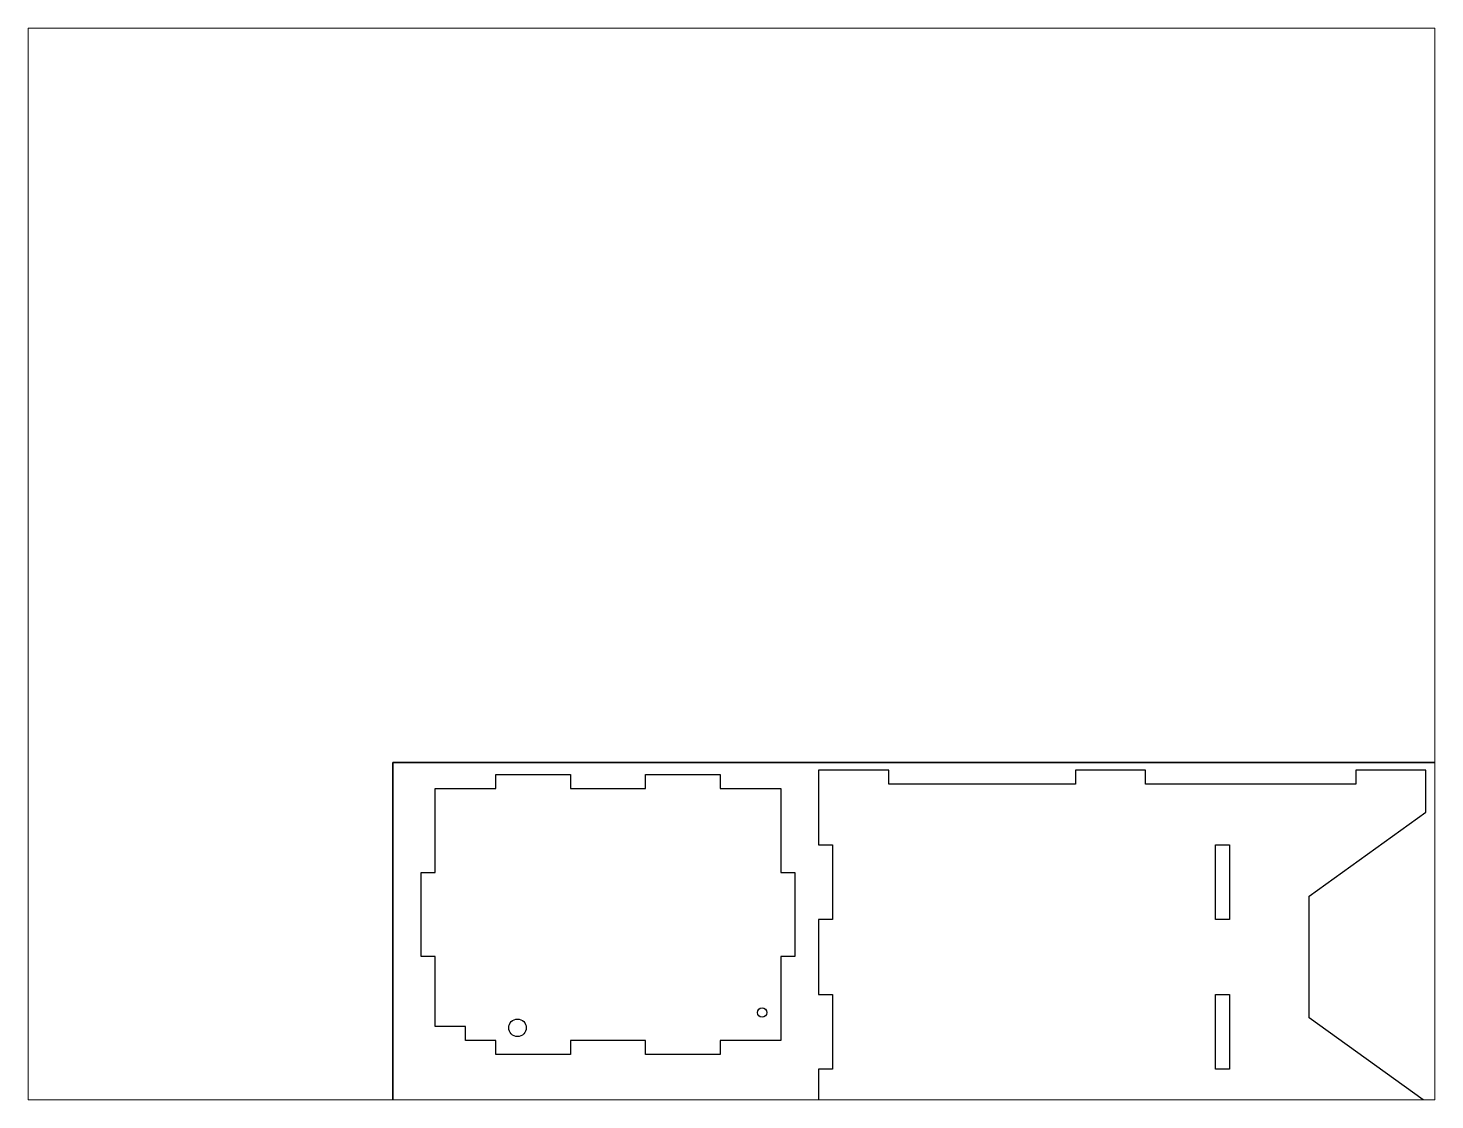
# Paper-space layout 'Sheet 1' of a CAD drawing. Header units: millimetres. Extents: x 1.05 to 9.45, y 0.8 to 7.2.
# The model-space entities are those that its viewports show. They can reach past a viewport. Long polylines and large blocks are cut down to what shows.
import ezdxf

# ---------------------------------------------------------------- set-up
doc = ezdxf.new("R2010")
doc.units = ezdxf.units.MM
doc.header["$MEASUREMENT"] = 0
doc.layers.add('border', color=3, linetype='Continuous')

msp = doc.modelspace()

# ---------------------------------------------------------------- linework, layer by layer
for points in [[(450, 290), (450, 0), (0, 0), (0, 290)], [(31.11, 176.88), (18.11, 176.88), (18.11, 206.88), (12.11, 206.88), (12.11, 242.88), (18.11, 242.88), (18.11, 278.88), (44.11, 278.88), (44.11, 284.88), (76.11, 284.88), (76.11, 278.88), (108.11, 278.88), (108.11, 284.88), (140.11, 284.88), (140.11, 278.88), (166.11, 278.88), (166.11, 242.88), (172.11, 242.88), (172.11, 206.88), (166.11, 206.88), (166.11, 170.88), (140.11, 170.88), (140.11, 164.88), (108.11, 164.88), (108.11, 170.88), (76.11, 170.88), (76.11, 164.88), (44.11, 164.88), (44.11, 170.88), (31.11, 170.88)], [(352.32, 222.68), (352.32, 254.68), (358.32, 254.68), (358.32, 222.68)], [(352.32, 158.68), (352.32, 190.68), (358.32, 190.68), (358.32, 158.68)]]:
    msp.add_lwpolyline(points, close=True)
msp.add_lwpolyline([(442.32, 126.68), (442.32, 144.68), (392.33, 180.68), (392.33, 232.68), (442.32, 268.68), (442.32, 286.68), (412.32, 286.68), (412.32, 280.68), (322.32, 280.68), (322.32, 286.68), (292.32, 286.68), (292.32, 280.68), (212.32, 280.68), (212.32, 286.68), (182.32, 286.68), (182.32, 254.68), (188.32, 254.68), (188.32, 222.68), (182.32, 222.68), (182.32, 190.68), (188.32, 190.68), (188.32, 158.68), (182.32, 158.68), (182.32, 126.68)])
for centre, radius in [((158.11, 182.88), 2), ((53.36, 176.38), 3.75)]:
    msp.add_circle(centre, radius)
at = {"layer": 'border'}
msp.add_lwpolyline([(450, 0), (450, 290), (0, 290), (0, 0)], close=True, dxfattribs=at)

psp = doc.layouts.new('Sheet 1')

# ---------------------------------------------------------------- viewports
at = {"layer": '0'}
psp.add_viewport(center=(5.25, 4), size=(8.4, 6.4), view_center_point=(145, 375), view_height=459, dxfattribs=at)

doc.saveas('drawing.dxf')
